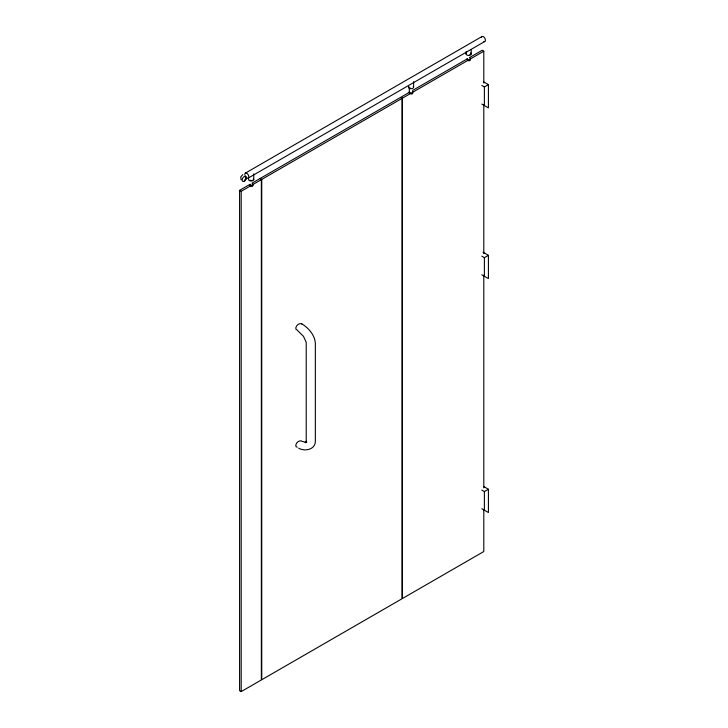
<?xml version="1.0" encoding="UTF-8"?>
<svg xmlns="http://www.w3.org/2000/svg" width="728" height="728" viewBox="0 0 728 728"><rect width="100%" height="100%" fill="white"/><g stroke="black" fill="none" stroke-linecap="round" stroke-linejoin="round"><path stroke-width="1.09" d="M244.963 180.18L245.418 179.589A2.848 1.793 -55.1 0 0 245.773 178.942M306.479 442.069L305.769 442.815L306.379 441.277L306.215 442.005L306.215 342.26L303.485 336.327L297.625 330.548M242.743 174.656L240.713 177.022L241.123 179.843M245.345 173.146L481.981 36.527M248.193 178.087L484.83 41.469M252.061 183.138L259.732 178.706L261.352 179.643L261.352 679.961L241.196 691.6L239.585 690.672L239.585 190.345L250.141 184.248M409.637 92.165L400.81 97.261L402.42 98.189L483.801 51.206L483.801 83.047M412.576 90.472L467.476 58.768M469.442 57.639L482.182 50.278L483.801 51.206M239.585 190.345L241.196 191.273L261.352 179.643M261.752 179.407L402.02 98.426L402.02 598.753L261.752 679.734L261.752 179.407L260.142 178.478L400.409 97.497L402.02 98.426M249.476 185.458L249.531 184.493A1.711 0.983 0 0 0 250.741 185.194L251.096 186.386L252.88 185.358L252.834 183.984A1.711 0.983 0 0 0 252.389 183.538M484.384 105.56L484.384 86.941L488.415 84.612L483.838 81.973M484.384 276.276L484.384 257.657L488.415 255.328L482.919 252.161M484.384 510.192L484.384 491.573L488.415 489.252L483.838 486.604M306.77 442.114L305.169 442.515L306.142 442.397L302.575 441.468M244.963 179.843L245.418 179.689A2.848 1.793 55.1 0 0 245.418 176.404L244.899 175.876L245.418 176.303A2.848 1.793 -55.1 0 1 245.773 176.613M297.242 329.875L296.069 329.575C294.64 326.763 298.726 322.613 301.61 323.723L301.929 324.178M297.242 447.101L296.069 446.81C294.631 443.989 298.726 439.839 301.61 440.95L301.929 441.405M251.096 186.386L251.178 186.395A1.711 0.983 0 0 0 252.889 185.403L252.88 185.358M298.644 448.157C304.741 451.87 315.552 449.567 315.351 441.095L315.351 343.279C314.787 335.007 308.681 328.082 301.892 323.887M481.8 85.449L484.384 86.941M481.8 104.058L488.415 107.88L488.415 84.612M481.8 256.165L484.384 257.657M481.8 274.774L488.415 278.596L488.415 255.328M481.8 490.08L484.384 491.573M481.8 508.699L488.415 512.521L488.415 489.252M409.327 92.001L409.373 92.21A1.711 0.983 0 0 0 410.583 92.911L411.029 94.103A1.711 0.983 0 0 0 412.74 93.12L412.676 91.701A1.711 0.983 0 0 0 412.503 91.464M483.801 104.65L483.801 253.617M483.801 275.22L483.801 487.86M483.801 509.464L483.801 551.533L402.42 598.516L402.42 98.189M471.234 49.504L471.234 53.954M466.093 51.724L466.093 53.954M413.595 81.663L413.595 87.233M409.318 88.215L409.318 93.12M253.754 173.947L253.754 179.516M241.196 191.273L241.196 691.6M244.754 174.456A2.848 1.647 60 0 1 246.774 173.291A2.848 1.647 60 0 1 248.785 176.777A2.848 1.647 60 0 1 246.774 177.941M481.454 37.274A2.848 1.647 60 0 1 484.83 38.175A2.848 1.647 60 0 1 483.929 41.541M410.173 88.088A1.711 0.983 0 0 1 409.546 87.724M409.373 92.865A1.711 0.983 0 0 1 409.546 92.629M413.249 86.486A2.575 1.483 0 0 1 411.029 88.716A2.575 1.483 0 0 1 408.799 86.486M469.869 57.976A1.711 0.983 0 0 1 470.315 58.422L470.37 59.842A1.711 0.983 0 0 1 468.659 60.824L468.222 59.632A1.711 0.983 0 0 1 467.012 58.932L466.957 59.842A1.711 0.983 0 0 1 467.012 59.587M470.315 54.209A1.711 0.983 0 0 1 469.869 54.655M470.479 52.907A2.575 1.483 0 0 1 469.333 55.392A2.575 1.483 0 0 1 466.175 53.572M252.389 180.216A1.711 0.983 0 0 1 251.624 180.471M250.741 180.471A1.711 0.983 0 0 1 249.968 180.216M249.531 185.149A1.711 0.983 0 0 1 249.968 184.703M253.663 179.133A2.575 1.483 0 0 1 251.178 180.999A2.575 1.483 0 0 1 248.694 179.133M244.217 181.227A2.848 1.684 -58.7 0 0 246 176.758A2.848 1.684 -58.7 0 0 242.424 178.724A2.848 1.684 -58.7 0 0 244.217 181.227"/></g></svg>
